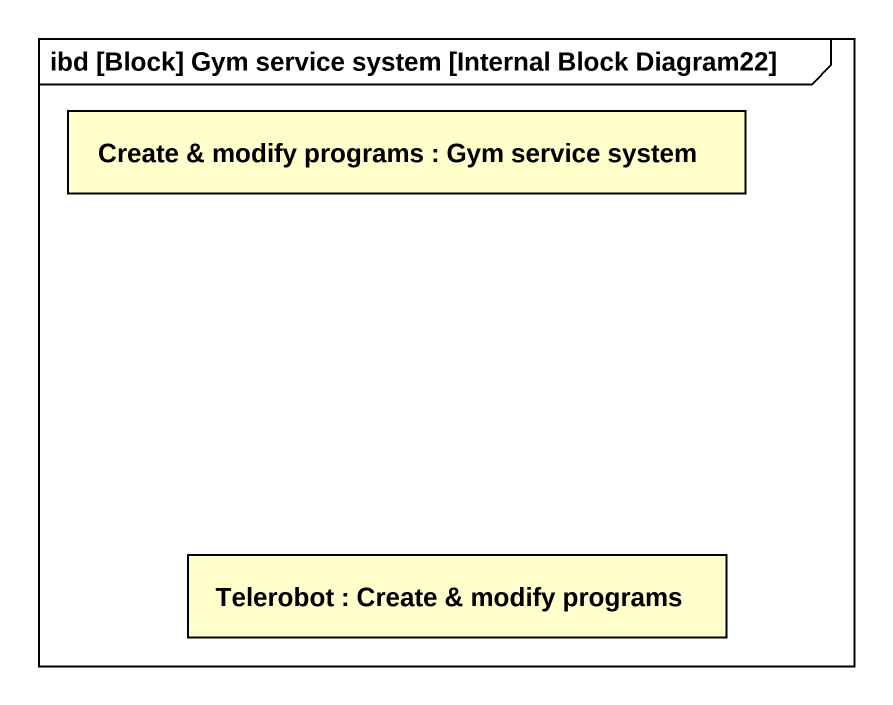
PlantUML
@startuml
mainframe ibd [Block] Gym service system [Internal Block Diagram22]
rectangle "Create & modify programs : Gym service system" as Create_modify_programs #FFFFCC
rectangle "Telerobot : Create & modify programs" as Telerobot #FFFFCC
@enduml
